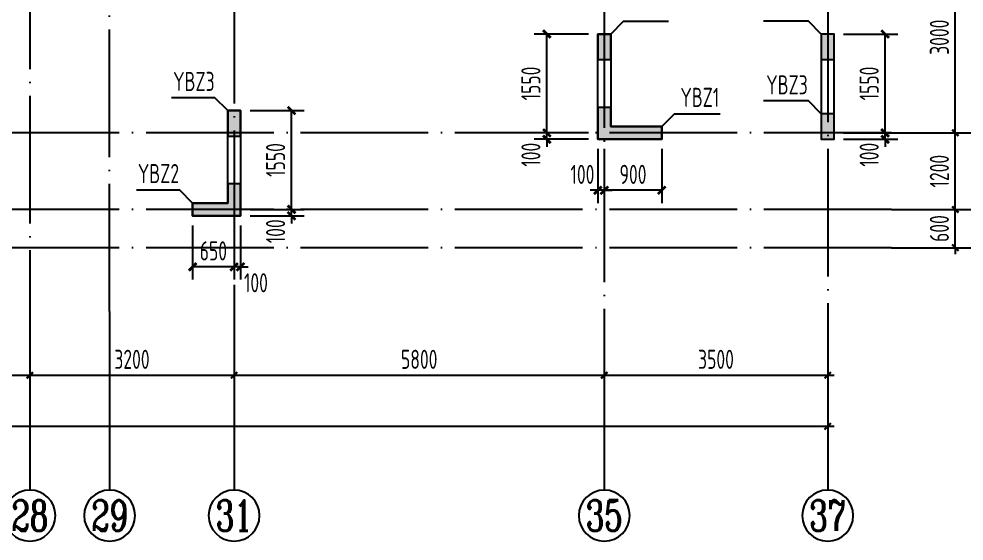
# Model space of a CAD drawing. Extents: x -1712635 to -854203, y -534641 to -21985.
# Drawn here: x -1323703 to -1308894, y -228184 to -219997 of the extents above; entities that cross this region are included whole.
import ezdxf
from ezdxf.enums import TextEntityAlignment as Align

# ---------------------------------------------------------------- set-up
doc = ezdxf.new("R2010")
doc.units = 0
doc.header["$LTSCALE"] = 1000
doc.linetypes.add('DOTE', pattern=[2.42, 2, -0.2, 0.02, -0.2])
doc.layers.get('0').update_dxf_attribs({"linetype": 'CONTINUOUS'})
doc.layers.get('Defpoints').update_dxf_attribs({"linetype": 'CONTINUOUS'})
for name, color, linetype in [('A-AXIS', 1, 'CONTINUOUS'), ('A-DOTE', 10, 'DOTE'), ('AXIS_NUM', 7, 'CONTINUOUS'), ('S-Q墙实线', 6, 'CONTINUOUS'), ('S-Q墙标注', 3, 'CONTINUOUS'), ('S-X详图填充', 252, 'CONTINUOUS'), ('S-X详图实线', 4, 'CONTINUOUS'), ('S-Y一般标注', 3, 'CONTINUOUS'), ('S-Z柱编号', 6, 'CONTINUOUS')]:
    doc.layers.add(name, color=color, linetype=linetype)
doc.styles.add('TSSD_Axis', font='complex.shx', dxfattribs={"width": 0.7, "bigfont": 'hztxt.shx'})
doc.styles.add('TSSD_DIMENSION', font='Tssdeng.shx', dxfattribs={"width": 0.7, "bigfont": 'tssdchn.shx'})
doc.styles.add('TSSD_REIN', font='tssdeng.shx', dxfattribs={"width": 0.7, "height": 300, "bigfont": 'tssdchn.shx'})
doc.styles.add('结构文字', font='zstxt.shx', dxfattribs={"width": 0.7, "bigfont": 'zshz.shx'})
doc.dimstyles.new('STRUCK', dxfattribs={"dimtxt": 400, "dimasz": 121, "dimexe": 200, "dimexo": 150, "dimgap": 115, "dimtad": 1, "dimdec": 0, "dimdsep": 46, "dimtxsty": '结构文字', "dimblk": 'ARCHTICK', "dimcen": 400, "dimclrd": 3, "dimclre": 3, "dimclrt": 7, "dimadec": 0, "dimazin": 0, "dimtfac": 1, "dimtdec": 0, "dimtix": 1, "dimtmove": 2, "dimatfit": 3, "dimldrblk": '_DIMX', "dimfxl": 0, "dimtolj": 1, "dimtzin": 0, "dimarcsym": 0})
doc.dimstyles.new('TSSD_100_100', dxfattribs={"dimtxt": 300, "dimasz": 100, "dimexe": 100, "dimexo": 250, "dimgap": 100, "dimtad": 1, "dimdec": 0, "dimzin": 0, "dimdsep": 46, "dimtxsty": 'TSSD_DIMENSION', "dimblk": 'ARCHTICK', "dimcen": 0, "dimdle": 100, "dimclrt": 7, "dimadec": 0, "dimazin": 0, "dimtfac": 1, "dimtdec": 0, "dimtix": 1, "dimtmove": 2, "dimatfit": 3, "dimldrblk": 'ARCHTICK', "dimfxl": 0, "dimtolj": 1, "dimtzin": 0, "dimarcsym": 0})

# ---------------------------------------------------------------- blocks, each defined once
blk = doc.blocks.new('_ArchTick')
at = {"color": 0, "const_width": 0.35}
blk.add_lwpolyline([(-0.5, -0.5), (0.5, 0.5)], dxfattribs=at)
blk = doc.blocks.new('*D159')
at = {"layer": 'Defpoints', "color": 0}
for p in [(42100, 3600), (45300, 3600), (45300, 2600)]:
    blk.add_point(p, dxfattribs=at)
at = {"layer": 'S-Y一般标注', "color": 0, "lineweight": -2}
for p, q in [((42100, 3350), (42100, 2500)), ((45300, 3350), (45300, 2500)), ((42000, 2600), (45400, 2600))]:
    blk.add_line(p, q, dxfattribs=at)
at = {"layer": 'S-Y一般标注', "color": 0, "lineweight": -2, "xscale": 100, "yscale": 100, "zscale": 100, "rotation": 180}
blk.add_blockref('_ArchTick', (42100, 2600), dxfattribs=at)
at = {"layer": 'S-Y一般标注', "color": 0, "lineweight": -2, "xscale": 100, "yscale": 100, "zscale": 100}
blk.add_blockref('_ArchTick', (45300, 2600), dxfattribs=at)
at = {"layer": 'S-Y一般标注', "color": 7, "insert": (43700, 2850), "char_height": 300, "attachment_point": 5, "style": 'TSSD_DIMENSION'}
blk.add_mtext('\\A1;3200', dxfattribs=at)
blk = doc.blocks.new('ts_axno')
at = {"color": 0, "linetype": 'ByBlock', "lineweight": -2}
blk.add_circle((0, 0), 0.5, dxfattribs=at)
at = {"color": 0, "linetype": 'ByBlock', "lineweight": -2, "style": 'TSSD_Axis', "width": 0.7}
blk.add_attdef('A', text='', height=0.6, dxfattribs=at).set_placement((0, 0), align=Align.MIDDLE_CENTER)
blk = doc.blocks.new('*D160')
at = {"layer": 'Defpoints', "color": 0}
for p in [(45300, 3600), (51100, 3600), (51100, 2600)]:
    blk.add_point(p, dxfattribs=at)
at = {"layer": 'S-Y一般标注', "color": 0, "lineweight": -2}
for p, q in [((45300, 3350), (45300, 2500)), ((51100, 3350), (51100, 2500)), ((45200, 2600), (51200, 2600))]:
    blk.add_line(p, q, dxfattribs=at)
at = {"layer": 'S-Y一般标注', "color": 0, "lineweight": -2, "xscale": 100, "yscale": 100, "zscale": 100, "rotation": 180}
blk.add_blockref('_ArchTick', (45300, 2600), dxfattribs=at)
at = {"layer": 'S-Y一般标注', "color": 0, "lineweight": -2, "xscale": 100, "yscale": 100, "zscale": 100}
blk.add_blockref('_ArchTick', (51100, 2600), dxfattribs=at)
at = {"layer": 'S-Y一般标注', "color": 7, "insert": (48200, 2850), "char_height": 300, "attachment_point": 5, "style": 'TSSD_DIMENSION'}
blk.add_mtext('\\A1;5800', dxfattribs=at)
blk = doc.blocks.new('*D161')
at = {"layer": 'Defpoints', "color": 0}
for p in [(51100, 3600), (54600, 3600), (54600, 2600)]:
    blk.add_point(p, dxfattribs=at)
at = {"layer": 'S-Y一般标注', "color": 0, "lineweight": -2}
for p, q in [((51100, 3350), (51100, 2500)), ((54600, 3350), (54600, 2500)), ((51000, 2600), (54700, 2600))]:
    blk.add_line(p, q, dxfattribs=at)
at = {"layer": 'S-Y一般标注', "color": 0, "lineweight": -2, "xscale": 100, "yscale": 100, "zscale": 100, "rotation": 180}
blk.add_blockref('_ArchTick', (51100, 2600), dxfattribs=at)
at = {"layer": 'S-Y一般标注', "color": 0, "lineweight": -2, "xscale": 100, "yscale": 100, "zscale": 100}
blk.add_blockref('_ArchTick', (54600, 2600), dxfattribs=at)
at = {"layer": 'S-Y一般标注', "color": 7, "insert": (52850, 2850), "char_height": 300, "attachment_point": 5, "style": 'TSSD_DIMENSION'}
blk.add_mtext('\\A1;3500', dxfattribs=at)
blk = doc.blocks.new('*D162')
at = {"layer": 'Defpoints', "color": 0}
for p in [(4600, 3600), (54600, 3600), (54600, 1800)]:
    blk.add_point(p, dxfattribs=at)
at = {"layer": 'S-Y一般标注', "color": 0, "lineweight": -2}
for p, q in [((4600, 3350), (4600, 1700)), ((54600, 3350), (54600, 1700)), ((4500, 1800), (54700, 1800))]:
    blk.add_line(p, q, dxfattribs=at)
at = {"layer": 'S-Y一般标注', "color": 0, "lineweight": -2, "xscale": 100, "yscale": 100, "zscale": 100, "rotation": 180}
blk.add_blockref('_ArchTick', (4600, 1800), dxfattribs=at)
at = {"layer": 'S-Y一般标注', "color": 0, "lineweight": -2, "xscale": 100, "yscale": 100, "zscale": 100}
blk.add_blockref('_ArchTick', (54600, 1800), dxfattribs=at)
at = {"layer": 'S-Y一般标注', "color": 7, "insert": (29600, 2050), "char_height": 300, "attachment_point": 5, "style": 'TSSD_DIMENSION'}
blk.add_mtext('\\A1;50000', dxfattribs=at)
blk = doc.blocks.new('*D166')
at = {"layer": 'Defpoints', "color": 0}
for p in [(38900, 3600), (42100, 3600), (42100, 2600)]:
    blk.add_point(p, dxfattribs=at)
at = {"layer": 'S-Y一般标注', "color": 0, "lineweight": -2}
for p, q in [((38900, 3350), (38900, 2500)), ((42100, 3350), (42100, 2500)), ((38800, 2600), (42200, 2600))]:
    blk.add_line(p, q, dxfattribs=at)
at = {"layer": 'S-Y一般标注', "color": 0, "lineweight": -2, "xscale": 100, "yscale": 100, "zscale": 100, "rotation": 180}
blk.add_blockref('_ArchTick', (38900, 2600), dxfattribs=at)
at = {"layer": 'S-Y一般标注', "color": 0, "lineweight": -2, "xscale": 100, "yscale": 100, "zscale": 100}
blk.add_blockref('_ArchTick', (42100, 2600), dxfattribs=at)
at = {"layer": 'S-Y一般标注', "color": 7, "insert": (40500, 2850), "char_height": 300, "attachment_point": 5, "style": 'TSSD_DIMENSION'}
blk.add_mtext('\\A1;3200', dxfattribs=at)
blk = doc.blocks.new('*D167')
at = {"layer": 'Defpoints', "color": 0}
for p in [(55600, 5200), (56600, 5200), (55600, 4600)]:
    blk.add_point(p, dxfattribs=at)
at = {"layer": 'S-Y一般标注', "color": 0, "lineweight": -2}
for p, q in [((55850, 5200), (56700, 5200)), ((56600, 5200), (56600, 5300)), ((56600, 4600), (56600, 5200)), ((55850, 4600), (56700, 4600)), ((56600, 4600), (56600, 4500))]:
    blk.add_line(p, q, dxfattribs=at)
at = {"layer": 'S-Y一般标注', "color": 0, "lineweight": -2, "xscale": 100, "yscale": 100, "zscale": 100}
for p, rotation in [((56600, 5200), 270), ((56600, 4600), 90)]:
    blk.add_blockref('_ArchTick', p, dxfattribs=dict(at, rotation=rotation))
at = {"layer": 'S-Y一般标注', "color": 7, "insert": (56350, 4900), "char_height": 300, "attachment_point": 5, "rotation": 90, "style": 'TSSD_DIMENSION'}
blk.add_mtext('\\A1;600', dxfattribs=at)
blk = doc.blocks.new('*D173')
at = {"layer": 'Defpoints', "color": 0}
for p in [(55600, 17150), (57400, 17150), (55600, 4600)]:
    blk.add_point(p, dxfattribs=at)
at = {"layer": 'S-Y一般标注', "color": 0, "lineweight": -2}
for p, q in [((57400, 4500), (57400, 17250)), ((55850, 17150), (57500, 17150)), ((55850, 4600), (57500, 4600))]:
    blk.add_line(p, q, dxfattribs=at)
at = {"layer": 'S-Y一般标注', "color": 0, "lineweight": -2, "xscale": 100, "yscale": 100, "zscale": 100}
for p, rotation in [((57400, 17150), 90), ((57400, 4600), 270)]:
    blk.add_blockref('_ArchTick', p, dxfattribs=dict(at, rotation=rotation))
at = {"layer": 'S-Y一般标注', "color": 7, "insert": (57150, 10875), "char_height": 300, "attachment_point": 5, "rotation": 90, "style": 'TSSD_DIMENSION'}
blk.add_mtext('\\A1;12550', dxfattribs=at)
blk = doc.blocks.new('*D175')
at = {"layer": 'Defpoints', "color": 0}
for p in [(55600, 6400), (56600, 6400), (55600, 5200)]:
    blk.add_point(p, dxfattribs=at)
at = {"layer": 'S-Y一般标注', "color": 0, "lineweight": -2}
for p, q in [((55850, 6400), (56700, 6400)), ((56600, 5100), (56600, 6500)), ((55850, 5200), (56700, 5200))]:
    blk.add_line(p, q, dxfattribs=at)
at = {"layer": 'S-Y一般标注', "color": 0, "lineweight": -2, "xscale": 100, "yscale": 100, "zscale": 100}
for p, rotation in [((56600, 6400), 90), ((56600, 5200), 270)]:
    blk.add_blockref('_ArchTick', p, dxfattribs=dict(at, rotation=rotation))
at = {"layer": 'S-Y一般标注', "color": 7, "insert": (56350, 5800), "char_height": 300, "attachment_point": 5, "rotation": 90, "style": 'TSSD_DIMENSION'}
blk.add_mtext('\\A1;1200', dxfattribs=at)
blk = doc.blocks.new('*D176')
at = {"layer": 'Defpoints', "color": 0}
for p in [(55600, 9400), (56600, 9400), (55600, 6400)]:
    blk.add_point(p, dxfattribs=at)
at = {"layer": 'S-Y一般标注', "color": 0, "lineweight": -2}
for p, q in [((56600, 6300), (56600, 9500)), ((55850, 9400), (56700, 9400)), ((55850, 6400), (56700, 6400))]:
    blk.add_line(p, q, dxfattribs=at)
at = {"layer": 'S-Y一般标注', "color": 0, "lineweight": -2, "xscale": 100, "yscale": 100, "zscale": 100}
for p, rotation in [((56600, 9400), 90), ((56600, 6400), 270)]:
    blk.add_blockref('_ArchTick', p, dxfattribs=dict(at, rotation=rotation))
at = {"layer": 'S-Y一般标注', "color": 7, "insert": (56350, 7900), "char_height": 300, "attachment_point": 5, "rotation": 90, "style": 'TSSD_DIMENSION'}
blk.add_mtext('\\A1;3000', dxfattribs=at)
blk = doc.blocks.new('*D1841')
at = {"layer": 'Defpoints', "color": 0}
for p in [(-1310931, -221784), (-1310131, -221784), (-1310931, -221884)]:
    blk.add_point(p, dxfattribs=at)
at = {"layer": 'S-Q墙标注', "color": 3, "lineweight": -2}
for p, q in [((-1310131, -221784), (-1310131, -221663)), ((-1310781, -221784), (-1309931, -221784)), ((-1310131, -221884), (-1310131, -221784)), ((-1310781, -221884), (-1309931, -221884)), ((-1310131, -221884), (-1310131, -222005))]:
    blk.add_line(p, q, dxfattribs=at)
at = {"layer": 'S-Q墙标注', "color": 3, "lineweight": -2, "xscale": 121, "yscale": 121, "zscale": 121}
for p, rotation in [((-1310131, -221784), 270), ((-1310131, -221884), 90)]:
    blk.add_blockref('_ArchTick', p, dxfattribs=dict(at, rotation=rotation))
at = {"layer": 'S-Q墙标注', "color": 7, "insert": (-1310381, -222126), "char_height": 300, "attachment_point": 5, "rotation": 90, "style": 'TSSD_REIN'}
blk.add_mtext('\\A1;100', dxfattribs=at)
blk = doc.blocks.new('_DIMX')
blk.add_line((-150, 0), (150, 0))
at = {"const_width": 50}
blk.add_lwpolyline([(-70, -70), (70, 70)], dxfattribs=at)
blk = doc.blocks.new('*D1842')
at = {"layer": 'Defpoints', "color": 0}
for p in [(-1310931, -220234), (-1310131, -220234), (-1310931, -221784)]:
    blk.add_point(p, dxfattribs=at)
at = {"layer": 'S-Q墙标注', "color": 3, "lineweight": -2}
for p, q in [((-1310781, -220234), (-1309931, -220234)), ((-1310131, -221784), (-1310131, -220234)), ((-1310781, -221784), (-1309931, -221784))]:
    blk.add_line(p, q, dxfattribs=at)
at = {"layer": 'S-Q墙标注', "color": 3, "lineweight": -2, "xscale": 121, "yscale": 121, "zscale": 121}
for p, rotation in [((-1310131, -220234), 90), ((-1310131, -221784), 270)]:
    blk.add_blockref('_ArchTick', p, dxfattribs=dict(at, rotation=rotation))
at = {"layer": 'S-Q墙标注', "color": 7, "insert": (-1310381, -221009), "char_height": 300, "attachment_point": 5, "rotation": 90, "style": 'TSSD_REIN'}
blk.add_mtext('\\A1;1550', dxfattribs=at)
blk = doc.blocks.new('*D1845')
at = {"layer": 'Defpoints', "color": 0}
for p in [(-1315431, -221784), (-1314631, -221784), (-1314631, -221884)]:
    blk.add_point(p, dxfattribs=at)
at = {"layer": 'S-Q墙标注', "color": 3, "lineweight": -2}
for p, q in [((-1315431, -221784), (-1315431, -221663)), ((-1314781, -221784), (-1315631, -221784)), ((-1315431, -221884), (-1315431, -221784)), ((-1314781, -221884), (-1315631, -221884)), ((-1315431, -221884), (-1315431, -222005))]:
    blk.add_line(p, q, dxfattribs=at)
at = {"layer": 'S-Q墙标注', "color": 3, "lineweight": -2, "xscale": 121, "yscale": 121, "zscale": 121}
for p, rotation in [((-1315431, -221784), 270), ((-1315431, -221884), 90)]:
    blk.add_blockref('_ArchTick', p, dxfattribs=dict(at, rotation=rotation))
at = {"layer": 'S-Q墙标注', "color": 7, "insert": (-1315681, -222126), "char_height": 300, "attachment_point": 5, "rotation": 90, "style": 'TSSD_REIN'}
blk.add_mtext('\\A1;100', dxfattribs=at)
blk = doc.blocks.new('*D1846')
at = {"layer": 'Defpoints', "color": 0}
for p in [(-1315431, -220234), (-1314631, -220234), (-1314631, -221784)]:
    blk.add_point(p, dxfattribs=at)
at = {"layer": 'S-Q墙标注', "color": 3, "lineweight": -2}
for p, q in [((-1314781, -220234), (-1315631, -220234)), ((-1315431, -221784), (-1315431, -220234)), ((-1314781, -221784), (-1315631, -221784))]:
    blk.add_line(p, q, dxfattribs=at)
at = {"layer": 'S-Q墙标注', "color": 3, "lineweight": -2, "xscale": 121, "yscale": 121, "zscale": 121}
for p, rotation in [((-1315431, -220234), 90), ((-1315431, -221784), 270)]:
    blk.add_blockref('_ArchTick', p, dxfattribs=dict(at, rotation=rotation))
at = {"layer": 'S-Q墙标注', "color": 7, "insert": (-1315681, -221009), "char_height": 300, "attachment_point": 5, "rotation": 90, "style": 'TSSD_REIN'}
blk.add_mtext('\\A1;1550', dxfattribs=at)
blk = doc.blocks.new('*D1847')
at = {"layer": 'Defpoints', "color": 0}
for p in [(-1314531, -221884), (-1313631, -221884), (-1314531, -222684)]:
    blk.add_point(p, dxfattribs=at)
at = {"layer": 'S-Q墙标注', "color": 3, "lineweight": -2}
for p, q in [((-1314531, -222034), (-1314531, -222884)), ((-1313631, -222034), (-1313631, -222884)), ((-1313631, -222684), (-1314531, -222684))]:
    blk.add_line(p, q, dxfattribs=at)
at = {"layer": 'S-Q墙标注', "color": 3, "lineweight": -2, "xscale": 121, "yscale": 121, "zscale": 121, "rotation": 180}
blk.add_blockref('_ArchTick', (-1314531, -222684), dxfattribs=at)
at = {"layer": 'S-Q墙标注', "color": 3, "lineweight": -2, "xscale": 121, "yscale": 121, "zscale": 121}
blk.add_blockref('_ArchTick', (-1313631, -222684), dxfattribs=at)
at = {"layer": 'S-Q墙标注', "color": 7, "insert": (-1314081, -222434), "char_height": 300, "attachment_point": 5, "style": 'TSSD_REIN'}
blk.add_mtext('\\A1;900', dxfattribs=at)
blk = doc.blocks.new('*D1848')
at = {"layer": 'Defpoints', "color": 0}
for p in [(-1314631, -221884), (-1314531, -221884), (-1314631, -222684)]:
    blk.add_point(p, dxfattribs=at)
at = {"layer": 'S-Q墙标注', "color": 3, "lineweight": -2}
for p, q in [((-1314631, -222034), (-1314631, -222884)), ((-1314531, -222034), (-1314531, -222884)), ((-1314631, -222684), (-1314752, -222684)), ((-1314531, -222684), (-1314631, -222684)), ((-1314531, -222684), (-1314410, -222684))]:
    blk.add_line(p, q, dxfattribs=at)
at = {"layer": 'S-Q墙标注', "color": 3, "lineweight": -2, "xscale": 121, "yscale": 121, "zscale": 121}
blk.add_blockref('_ArchTick', (-1314631, -222684), dxfattribs=at)
at = {"layer": 'S-Q墙标注', "color": 3, "lineweight": -2, "xscale": 121, "yscale": 121, "zscale": 121, "rotation": 180}
blk.add_blockref('_ArchTick', (-1314531, -222684), dxfattribs=at)
at = {"layer": 'S-Q墙标注', "color": 7, "insert": (-1314873, -222434), "char_height": 300, "attachment_point": 5, "style": 'TSSD_REIN'}
blk.add_mtext('\\A1;100', dxfattribs=at)
blk = doc.blocks.new('*D1849')
at = {"layer": 'Defpoints', "color": 0}
for p in [(-1320231, -222984), (-1319431, -222984), (-1320231, -223084)]:
    blk.add_point(p, dxfattribs=at)
at = {"layer": 'S-Q墙标注', "color": 3, "lineweight": -2}
for p, q in [((-1319431, -222984), (-1319431, -222863)), ((-1320081, -222984), (-1319231, -222984)), ((-1319431, -223084), (-1319431, -222984)), ((-1320081, -223084), (-1319231, -223084)), ((-1319431, -223084), (-1319431, -223205))]:
    blk.add_line(p, q, dxfattribs=at)
at = {"layer": 'S-Q墙标注', "color": 3, "lineweight": -2, "xscale": 121, "yscale": 121, "zscale": 121}
for p, rotation in [((-1319431, -222984), 270), ((-1319431, -223084), 90)]:
    blk.add_blockref('_ArchTick', p, dxfattribs=dict(at, rotation=rotation))
at = {"layer": 'S-Q墙标注', "color": 7, "insert": (-1319681, -223326), "char_height": 300, "attachment_point": 5, "rotation": 90, "style": 'TSSD_REIN'}
blk.add_mtext('\\A1;100', dxfattribs=at)
blk = doc.blocks.new('*D1850')
at = {"layer": 'Defpoints', "color": 0}
for p in [(-1320231, -221434), (-1319431, -221434), (-1320231, -222984)]:
    blk.add_point(p, dxfattribs=at)
at = {"layer": 'S-Q墙标注', "color": 3, "lineweight": -2}
for p, q in [((-1320081, -221434), (-1319231, -221434)), ((-1319431, -222984), (-1319431, -221434)), ((-1320081, -222984), (-1319231, -222984))]:
    blk.add_line(p, q, dxfattribs=at)
at = {"layer": 'S-Q墙标注', "color": 3, "lineweight": -2, "xscale": 121, "yscale": 121, "zscale": 121}
for p, rotation in [((-1319431, -221434), 90), ((-1319431, -222984), 270)]:
    blk.add_blockref('_ArchTick', p, dxfattribs=dict(at, rotation=rotation))
at = {"layer": 'S-Q墙标注', "color": 7, "insert": (-1319681, -222209), "char_height": 300, "attachment_point": 5, "rotation": 90, "style": 'TSSD_REIN'}
blk.add_mtext('\\A1;1550', dxfattribs=at)
blk = doc.blocks.new('*D1851')
at = {"layer": 'Defpoints', "color": 0}
for p in [(-1320331, -223084), (-1320231, -223084), (-1320331, -223884)]:
    blk.add_point(p, dxfattribs=at)
at = {"layer": 'S-Q墙标注', "color": 3, "lineweight": -2}
for p, q in [((-1320331, -223234), (-1320331, -224084)), ((-1320231, -223234), (-1320231, -224084)), ((-1320331, -223884), (-1320452, -223884)), ((-1320231, -223884), (-1320331, -223884)), ((-1320231, -223884), (-1320110, -223884))]:
    blk.add_line(p, q, dxfattribs=at)
at = {"layer": 'S-Q墙标注', "color": 3, "lineweight": -2, "xscale": 121, "yscale": 121, "zscale": 121}
blk.add_blockref('_ArchTick', (-1320331, -223884), dxfattribs=at)
at = {"layer": 'S-Q墙标注', "color": 3, "lineweight": -2, "xscale": 121, "yscale": 121, "zscale": 121, "rotation": 180}
blk.add_blockref('_ArchTick', (-1320231, -223884), dxfattribs=at)
at = {"layer": 'S-Q墙标注', "color": 7, "insert": (-1319989, -224134), "char_height": 300, "attachment_point": 5, "style": 'TSSD_REIN'}
blk.add_mtext('\\A1;100', dxfattribs=at)
blk = doc.blocks.new('*D1852')
at = {"layer": 'Defpoints', "color": 0}
for p in [(-1320981, -223084), (-1320331, -223084), (-1320981, -223884)]:
    blk.add_point(p, dxfattribs=at)
at = {"layer": 'S-Q墙标注', "color": 3, "lineweight": -2}
for p, q in [((-1320981, -223234), (-1320981, -224084)), ((-1320331, -223234), (-1320331, -224084)), ((-1320331, -223884), (-1320981, -223884))]:
    blk.add_line(p, q, dxfattribs=at)
at = {"layer": 'S-Q墙标注', "color": 3, "lineweight": -2, "xscale": 121, "yscale": 121, "zscale": 121, "rotation": 180}
blk.add_blockref('_ArchTick', (-1320981, -223884), dxfattribs=at)
at = {"layer": 'S-Q墙标注', "color": 3, "lineweight": -2, "xscale": 121, "yscale": 121, "zscale": 121}
blk.add_blockref('_ArchTick', (-1320331, -223884), dxfattribs=at)
at = {"layer": 'S-Q墙标注', "color": 7, "insert": (-1320656, -223634), "char_height": 300, "attachment_point": 5, "style": 'TSSD_REIN'}
blk.add_mtext('\\A1;650', dxfattribs=at)
blk = doc.blocks.new('20210726.16395156')
at = {"layer": 'A-AXIS'}
for p, q in [((55600, 6400), (58400, 6400)), ((55600, 5200), (58400, 5200)), ((55600, 4600), (58400, 4600)), ((42100, 3600), (42100, 800)), ((43350, 3600.3), (43350, 800.3)), ((45300, 3600), (45300, 800)), ((51100, 3600), (51100, 800)), ((54600, 3600), (54600, 800))]:
    blk.add_line(p, q, dxfattribs=at)
at = {"layer": 'A-DOTE'}
for p, q in [((54600, 18249.9), (54600, 3600)), ((45299.8, 13700), (45300, 3600)), ((43350, 3600.2), (43350, 11500)), ((51100, 10900), (51100, 3600)), ((42100, 9400), (42100, 3600)), ((55600, 6400), (3600, 6400)), ((55600, 5200), (3600, 5200)), ((55600, 4600), (3600, 4600))]:
    blk.add_line(p, q, dxfattribs=at)
at = {"layer": 'A-AXIS'}
ref = blk.add_blockref('ts_axno', (42100, 400), dxfattribs=dict(at, xscale=-800, yscale=800, zscale=800, rotation=180))
ref.add_attrib('19', '28', dxfattribs={"layer": 'AXIS_NUM', "height": 480, "style": 'TSSD_Axis', "width": 0.7}).set_placement((42100, 400), align=Align.MIDDLE_CENTER)
ref = blk.add_blockref('ts_axno', (43350, 400.3), dxfattribs=dict(at, xscale=-800, yscale=800, zscale=800, rotation=180))
ref.add_attrib('5', '29', dxfattribs={"layer": 'AXIS_NUM', "height": 480, "style": 'TSSD_Axis', "width": 0.7}).set_placement((43350, 400.3), align=Align.MIDDLE_CENTER)
ref = blk.add_blockref('ts_axno', (45300, 400), dxfattribs=dict(at, xscale=-800, yscale=800, zscale=800, rotation=180))
ref.add_attrib('19', '31', dxfattribs={"layer": 'AXIS_NUM', "height": 480, "style": 'TSSD_Axis', "width": 0.7}).set_placement((45300, 400), align=Align.MIDDLE_CENTER)
ref = blk.add_blockref('ts_axno', (51100, 400), dxfattribs=dict(at, xscale=-800, yscale=800, zscale=800, rotation=180))
ref.add_attrib('22', '35', dxfattribs={"layer": 'AXIS_NUM', "height": 480, "style": 'TSSD_Axis', "width": 0.7}).set_placement((51100, 400), align=Align.MIDDLE_CENTER)
ref = blk.add_blockref('ts_axno', (54600, 400), dxfattribs=dict(at, xscale=-800, yscale=800, zscale=800, rotation=180))
ref.add_attrib('23', '37', dxfattribs={"layer": 'AXIS_NUM', "height": 480, "style": 'TSSD_Axis', "width": 0.7}).set_placement((54600, 400), align=Align.MIDDLE_CENTER)
at = {"layer": 'S-Y一般标注'}
for base, p1, p2, picture, middle in [((57400, 17150), (55600, 4600), (55600, 17150), '*D173', (57150, 10875)), ((56600, 9400), (55600, 6400), (55600, 9400), '*D176', (56350, 7900)), ((56600, 6400), (55600, 5200), (55600, 6400), '*D175', (56350, 5800)), ((56600, 5200), (55600, 4600), (55600, 5200), '*D167', (56350, 4900))]:
    dim = blk.add_linear_dim(base=base, p1=p1, p2=p2, angle=90, dimstyle='TSSD_100_100', dxfattribs=at)
    dim.commit()
    dim.dimension.update_dxf_attribs({"geometry": picture, "text_midpoint": middle})
for base, p1, p2, picture, middle in [((54600, 1800), (4600, 3600), (54600, 3600), '*D162', (29600, 2050)), ((42100, 2600.1), (38900, 3600.1), (42100, 3600.1), '*D166', (40500, 2850.1)), ((45300, 2600.1), (42100, 3600.1), (45300, 3600.1), '*D159', (43700, 2850.1)), ((51100, 2600), (45300, 3600), (51100, 3600), '*D160', (48200, 2850)), ((54600, 2600), (51100, 3600), (54600, 3600), '*D161', (52850, 2850))]:
    dim = blk.add_linear_dim(base=base, p1=p1, p2=p2, dimstyle='TSSD_100_100', dxfattribs=at)
    dim.commit()
    dim.dimension.update_dxf_attribs({"geometry": picture, "text_midpoint": middle})

msp = doc.modelspace()

# ---------------------------------------------------------------- hatches: boundary and pattern name
at = {"layer": 'S-X详图填充'}
h = msp.add_hatch(color=256, dxfattribs=at)
h.dxf.hatch_style = 1
h.paths.add_polyline_path([(-1314631.02, -220633.87), (-1314431.02, -220633.87), (-1314431.02, -220233.87), (-1314631.02, -220233.87)])
h = msp.add_hatch(color=256, dxfattribs=at)
h.dxf.hatch_style = 1
h.paths.add_polyline_path([(-1311131, -220635.58), (-1310931, -220635.58), (-1310931, -220235.58), (-1311131, -220235.58)])
h = msp.add_hatch(color=256, dxfattribs=at)
h.dxf.hatch_style = 1
h.paths.add_polyline_path([(-1314431.02, -221383.87), (-1314631.02, -221383.87), (-1314631.02, -221883.87), (-1313631.02, -221883.87), (-1313631.02, -221683.87), (-1314431.02, -221683.87)])
h = msp.add_hatch(color=256, dxfattribs=at)
h.dxf.hatch_style = 1
h.paths.add_polyline_path([(-1320431.02, -221833.88), (-1320231.02, -221833.88), (-1320231.02, -221433.88), (-1320431.02, -221433.88)])
h = msp.add_hatch(color=256, dxfattribs=at)
h.dxf.hatch_style = 1
h.paths.add_polyline_path([(-1310931, -221483.87), (-1311131, -221483.87), (-1311131, -221883.87), (-1310931, -221883.87)])
h = msp.add_hatch(color=256, dxfattribs=at)
h.dxf.hatch_style = 1
h.paths.add_polyline_path([(-1320231.02, -222583.88), (-1320431.02, -222583.88), (-1320431.02, -222883.88), (-1320981.01, -222883.88), (-1320981.01, -223083.88), (-1320231.02, -223083.88)])

# ---------------------------------------------------------------- linework, layer by layer
at = {"layer": 'S-Q墙实线'}
msp.add_lwpolyline([(-1313731.01, -221683.87), (-1313631.02, -221683.87), (-1313631.02, -221883.87), (-1313731.01, -221883.87), (-1314631.02, -221883.87), (-1314631.02, -220233.87), (-1314431.02, -220233.87), (-1314431.02, -221683.87), (-1313731.01, -221683.87)], dxfattribs=at)
for points in [[(-1310931, -221883.87), (-1310931, -220235.58), (-1311131, -220235.58), (-1311131, -221883.87)], [(-1320231.02, -223083.88), (-1320981.01, -223083.88), (-1320981.01, -222883.88), (-1320431.02, -222883.88), (-1320431.02, -221783.87), (-1320431.02, -221433.88), (-1320231.02, -221433.88), (-1320231.02, -221783.87)]]:
    msp.add_lwpolyline(points, close=True, dxfattribs=at)
at = {"layer": 'S-X详图实线'}
for points in [[(-1314631.02, -220633.87), (-1314431.02, -220633.87), (-1314431.02, -220233.87), (-1314631.02, -220233.87), (-1314631.02, -220633.87)], [(-1311131, -220635.58), (-1310931, -220635.58), (-1310931, -220235.58), (-1311131, -220235.58), (-1311131, -220635.58)], [(-1314431.02, -221383.87), (-1314631.02, -221383.87), (-1314631.02, -221883.87), (-1313631.02, -221883.87), (-1313631.02, -221683.87), (-1314431.02, -221683.87), (-1314431.02, -221383.87)], [(-1320431.02, -221833.88), (-1320231.02, -221833.88), (-1320231.02, -221433.88), (-1320431.02, -221433.88), (-1320431.02, -221833.88)], [(-1310931, -221483.87), (-1311131, -221483.87), (-1311131, -221883.87), (-1310931, -221883.87), (-1310931, -221483.87)], [(-1320231.02, -222583.88), (-1320431.02, -222583.88), (-1320431.02, -222883.88), (-1320981.01, -222883.88), (-1320981.01, -223083.88), (-1320231.02, -223083.88), (-1320231.02, -222583.88)]]:
    msp.add_lwpolyline(points, close=True, dxfattribs=at)
at = {"layer": 'S-Z柱编号', "color": 7}
for points in [[(-1314431, -220233.87), (-1314231, -220033.87), (-1313527.13, -220033.87)], [(-1311131, -220233.91), (-1311331, -220033.91), (-1312038.38, -220033.91)], [(-1320431, -221433.88), (-1320631, -221233.88), (-1321309.6, -221233.88)], [(-1311131, -221483.87), (-1311331, -221283.87), (-1312038.38, -221283.87)], [(-1313631, -221683.87), (-1313431, -221483.87), (-1312715.79, -221483.87)], [(-1320980.99, -222883.88), (-1321180.99, -222683.88), (-1321858.85, -222683.88)]]:
    msp.add_lwpolyline(points, dxfattribs=at)

# ---------------------------------------------------------------- block references
at = {"layer": 'A-DOTE'}
msp.add_blockref('20210726.16395156', (-1365630.99, -228183.92), dxfattribs=at)

# ---------------------------------------------------------------- texts
at = {"layer": 'S-Z柱编号', "color": 7, "style": 'TSSD_REIN', "width": 0.7}
for s, p in [('YBZ3', (-1321286.61, -221217.13)), ('YBZ3', (-1311993.82, -221270.13)), ('YBZ1', (-1313339.08, -221467.03)), ('YBZ2', (-1321838.91, -222661.48))]:
    msp.add_text(s, height=300, dxfattribs=at).set_placement(p, align=Align.BOTTOM_LEFT)

# ---------------------------------------------------------------- dimensions: what is measured, and where the dimension line sits
at = {"layer": 'S-Q墙标注'}
for base, p1, p2, angle, picture, middle in [((-1315431, -220233.87), (-1314631, -221783.87), (-1314631, -220233.87), 90, '*D1846', (-1315681, -221008.87)), ((-1310131, -220233.91), (-1310931, -221783.87), (-1310931, -220233.91), 90, '*D1842', (-1310381, -221008.89)), ((-1319431, -221433.88), (-1320231, -222983.87), (-1320231, -221433.88), 90, '*D1850', (-1319681, -222208.88)), ((-1314530.99, -222683.87), (-1313631, -221883.87), (-1314530.99, -221883.87), 180, '*D1847', (-1314080.99, -222433.87)), ((-1320980.99, -223883.88), (-1320331.02, -223083.88), (-1320980.99, -223083.88), 180, '*D1852', (-1320656, -223633.88))]:
    dim = msp.add_linear_dim(base=base, p1=p1, p2=p2, angle=angle, dimstyle='STRUCK', override={"dimtxt": 300, "dimgap": 100, "dimtxsty": 'TSSD_REIN'}, dxfattribs=at)
    dim.commit()
    dim.dimension.update_dxf_attribs({"geometry": picture, "text_midpoint": middle})
for base, p1, p2, angle, picture, middle in [((-1315431, -221783.87), (-1314631, -221883.87), (-1314631, -221783.87), 90, '*D1845', (-1315681, -222125.8)), ((-1310131, -221783.87), (-1310931, -221883.87), (-1310931, -221783.87), 90, '*D1841', (-1310381, -222125.8)), ((-1314631, -222683.87), (-1314530.99, -221883.87), (-1314631, -221883.87), 180, '*D1848', (-1314872.92, -222433.87)), ((-1319431, -222983.87), (-1320231, -223083.88), (-1320231, -222983.87), 90, '*D1849', (-1319681, -223325.8)), ((-1320331.02, -223883.88), (-1320231, -223083.88), (-1320331.02, -223083.88), 180, '*D1851', (-1319989.08, -224133.88))]:
    dim = msp.add_linear_dim(base=base, p1=p1, p2=p2, angle=angle, dimstyle='STRUCK', override={"dimtxt": 300, "dimgap": 100, "dimtxsty": 'TSSD_REIN'}, dxfattribs=at)
    dim.commit()
    dim.dimension.update_dxf_attribs({"geometry": picture, "text_midpoint": middle, "dimtype": 160})

doc.saveas('drawing.dxf')
